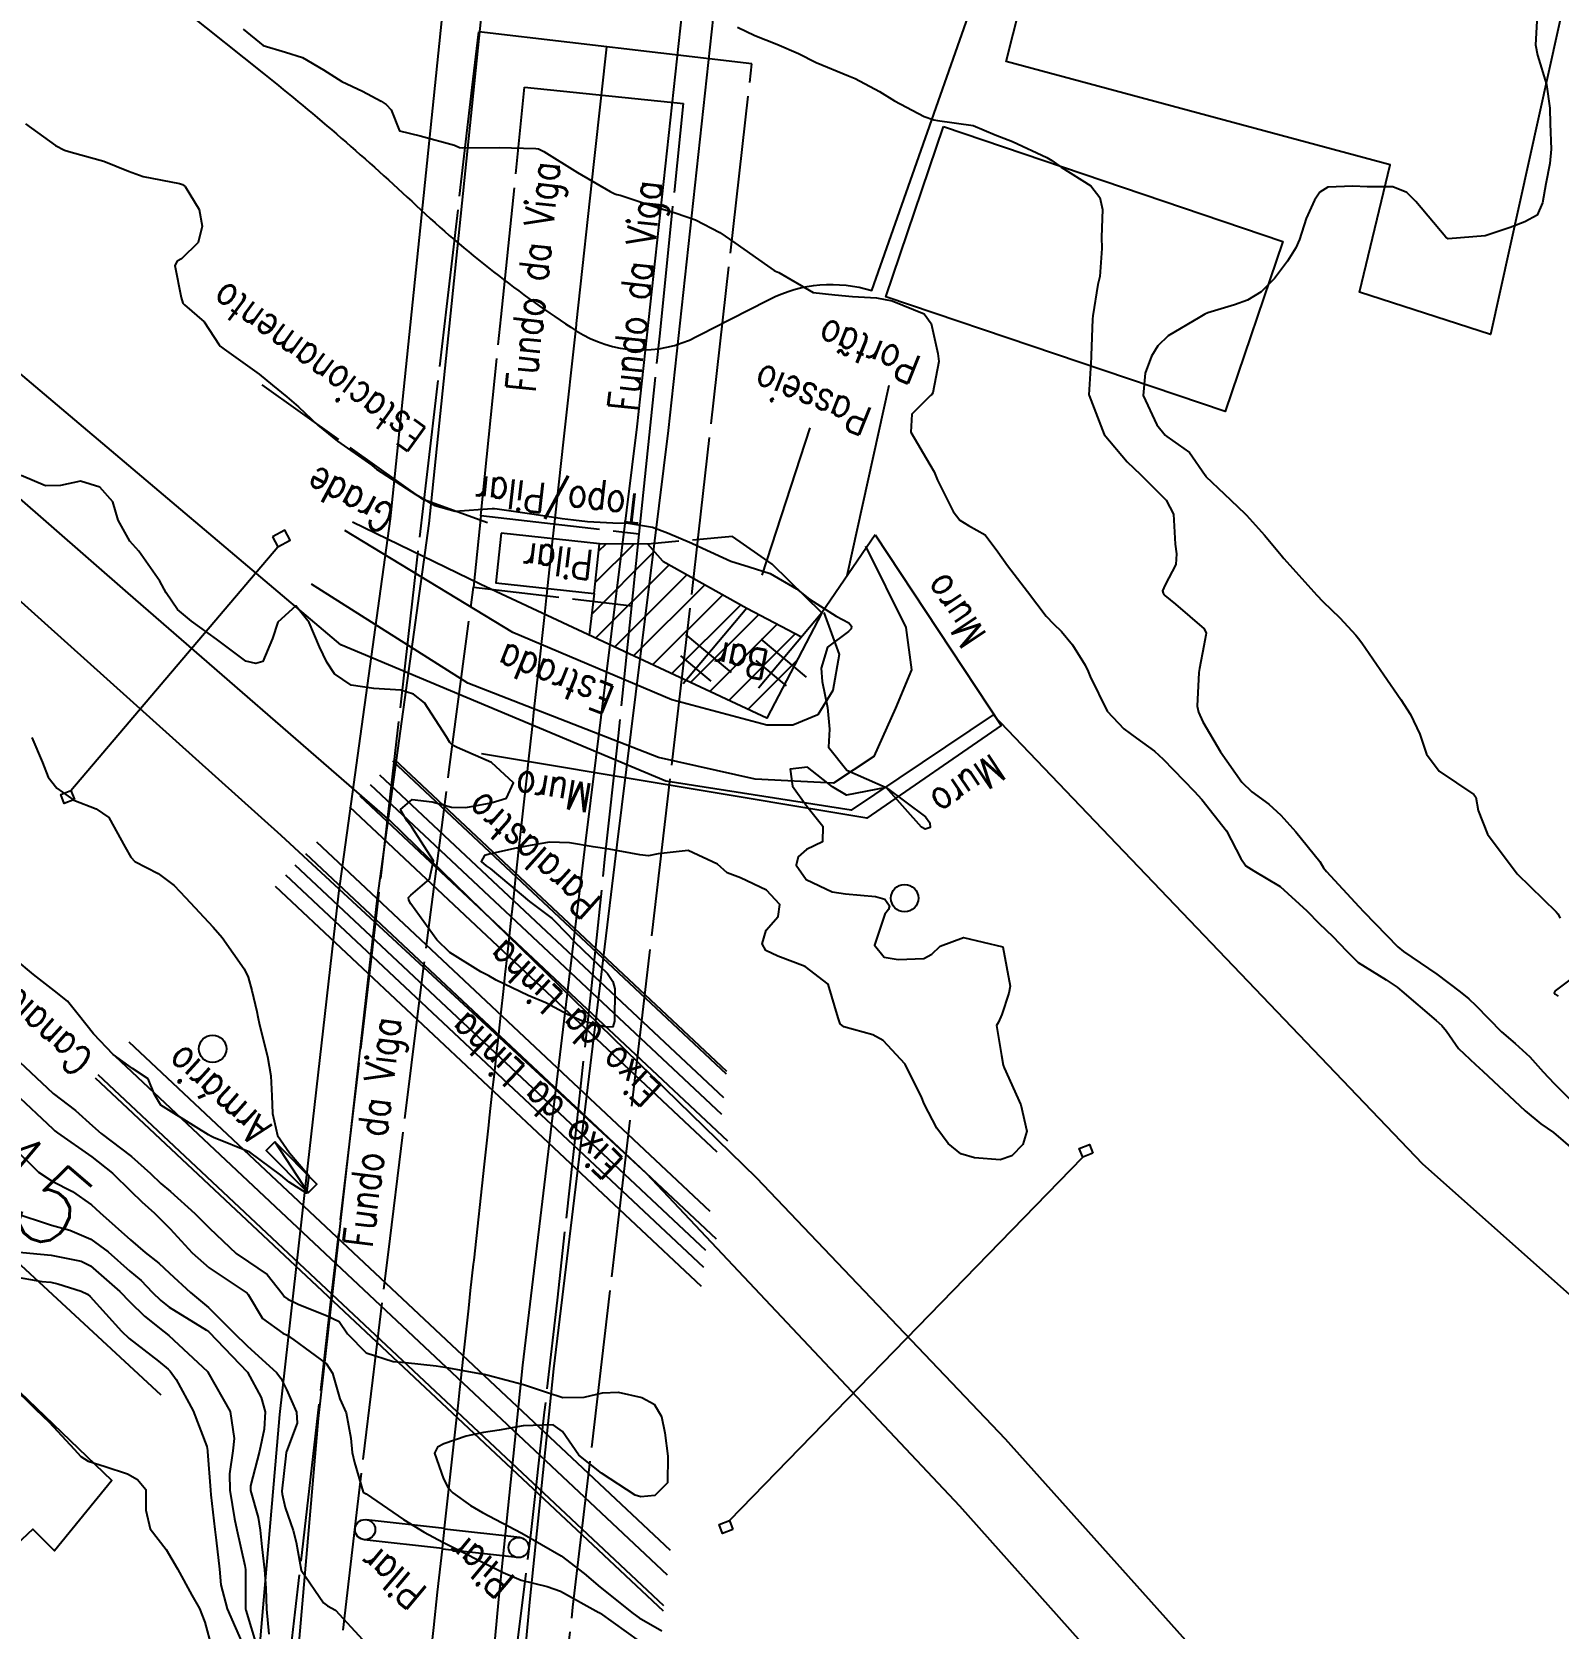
# Model space of a CAD drawing. Header units: metres. Extents: x 307586 to 320046, y 7427249 to 7434250.
# Drawn here: x 317275.1 to 317352.4, y 7432138 to 7432218.8 of the extents above; entities that cross this region are included whole.
import ezdxf
from ezdxf.enums import TextEntityAlignment as Align

# ---------------------------------------------------------------- set-up
doc = ezdxf.new("R2010")
doc.units = ezdxf.units.M
doc.header["$MEASUREMENT"] = 0
for name, pattern in [('CERCA', [9.4, 8, -0.7, 0, -0.7]), ('CONTINUO', [0]), ('TRACEJADO', [8.7, 8, -0.7])]:
    doc.linetypes.add(name, pattern=pattern)
doc.layers.get('0').update_dxf_attribs({"color": 255})
for name, color, linetype in [('5_PT_CORTES', 45, 'Continuous'), ('_POSTE', 45, 'Continuous'), ('ALINHAMENTO_CORTES', 45, 'Continuous'), ('Armario', 62, 'Continuous'), ('BORDO', 45, 'Continuous'), ('CERCA', 45, 'CERCA'), ('Cotas', 45, 'Continuous'), ('Curvas de Nivel 1m', 11, 'Continuous'), ('Curvas de Nivel 5m', 15, 'Continuous'), ('Divisa', 42, 'FENCELINE2'), ('EDIFICAÇÃO', 30, 'Continuous'), ('Edificações', 30, 'Continuous'), ('EIXO', 45, 'Continuous'), ('H_EDIFICAÇÃO', 30, 'Continuous'), ('LASTRO', 45, 'Continuous'), ('Linha Férrea', 20, 'Continuous'), ('MEIO-FIO', 45, 'Continuous'), ('MURO', 30, 'Continuous'), ('PARALASTRO', 45, 'Continuous'), ('PASSEIO', 45, 'Continuous'), ('PILAR', 45, 'Continuous'), ('Pontes_Viadutos_Tubos', 190, 'Continuous'), ('Portico', 45, 'Continuous'), ('PORTÃO', 45, 'Continuous'), ('Postes', 20, 'Continuous'), ('TEXTO', 45, 'Continuous'), ('TRILHO', 45, 'Continuous'), ('VALA', 45, 'Continuous'), ('VIADUTO', 190, 'Continuous'), ('Vias Primárias', 230, 'Continuous')]:
    doc.layers.add(name, color=color, linetype=linetype)
doc.styles.add('ROMANS', font='romans', dxfattribs={"height": 0.2})
doc.styles.get("Standard").update_dxf_attribs({"font": 'txt.shx'})
doc.styles.add('Style-STANDARD', font='STANDARD.shx')
doc.linetypes.add('FENCELINE2', pattern='A,0.25,-0.1,[132,ltypeshp.shx,S=0.1,R=0,X=-0.1,Y=0],-0.1,1', length=1.45)

# ---------------------------------------------------------------- blocks, each defined once
blk = doc.blocks.new('BEF8873E5C1F40FE12CF5C')
at = {"color": 132, "linetype": 'CONTINUO', "flags": 128}
for points in [[(-7.723, 6.419), (-5.769, 8.373)], [(-7.554, 8.003), (-7.175, 8.382)], [(-7.904, 4.823), (-4.736, 7.992)], [(-7.71, 3.604), (-3.987, 7.327)], [(-6.746, 3.154), (-3.08, 6.82)], [(-5.782, 2.703), (-2.172, 6.313)], [(-4.818, 2.253), (-1.265, 5.806)], [(-3.855, 1.802), (-0.358, 5.299)], [(-2.891, 1.352), (0.564, 4.806)], [(-1.927, 0.901), (1.492, 4.321)], [(-0.964, 0.451), (2.421, 3.835)], [(0, 0), (2.514, 2.514)]]:
    blk.add_lwpolyline(points, dxfattribs=at)
blk = doc.blocks.new('SIMB_POSTE')
at = {"color": 0, "linetype": 'Continuous', "flags": 128}
for points in [[(0, 0), (0, 5)], [(-1, 4), (1, 4)], [(-1.5, 3), (1.5, 3)]]:
    blk.add_lwpolyline(points, dxfattribs=at)
for tag in ['desc:', 'cota:', 'pto:']:
    blk.add_attdef(tag, (0, 0), '', height=1)
blk = doc.blocks.new('4335ECFA93864B2012CF5C')
at = {"color": 132, "linetype": 'CONTINUO', "flags": 128}
for points in [[(-4.05, 3.021), (-0.881, 6.19)], [(0, 0), (3.497, 3.497)]]:
    blk.add_lwpolyline(points, dxfattribs=at)

msp = doc.modelspace()

# ---------------------------------------------------------------- linework, layer by layer
at = {"layer": '5_PT_CORTES', "linetype": 'CONTINUO'}
for points in [[(317297.439, 7432216.005, 751.772), (317297.767, 7432218.823, 0)], [(317311.602, 7432217.214, 751.543), (317297.767, 7432218.823, 0)], [(317300.092, 7432216.026, 749.791), (317308.137, 7432215.204, 749.791)], [(317292.068, 7432143.478, 0), (317296.041, 7432143.043, 0)], [(317299.844, 7432142.572, 0), (317296.035, 7432142.989, 0)], [(317291.956, 7432142.46, 0), (317295.93, 7432142.025, 0)], [(317299.732, 7432141.554, 0), (317295.924, 7432141.971, 0)]]:
    msp.add_polyline3d(points, dxfattribs=at)
at = {"layer": 'ALINHAMENTO_CORTES', "linetype": 'CONTINUO'}
for points in [[(317295.186, 7432135.237, 753.073), (317295.49, 7432138.015, 754.482), (317295.685, 7432139.793, 743.78), (317295.924, 7432141.971, 743.759), (317295.93, 7432142.025, 743.757), (317296.035, 7432142.989, 743.571), (317296.041, 7432143.043, 743.57), (317296.656, 7432148.66, 742.602), (317296.685, 7432148.927, 741.269), (317296.736, 7432149.387, 753.021), (317296.809, 7432150.06, 753.005), (317296.858, 7432150.505, 741.169), (317296.995, 7432151.759, 742.437), (317297.261, 7432154.186, 754.362), (317297.358, 7432155.075, 752.85), (317297.506, 7432156.42, 752.798), (317297.527, 7432156.612, 742.06), (317298.059, 7432161.473, 742.056), (317298.275, 7432163.447, 752.466), (317298.316, 7432163.825, 752.447), (317298.469, 7432165.22, 742.142), (317298.576, 7432166.194, 742.163), (317298.669, 7432167.047, 742.374), (317298.778, 7432168.04, 742.243), (317298.886, 7432169.033, 742.481), (317299.033, 7432170.375, 752.082), (317299.11, 7432171.078, 752.033), (317299.218, 7432172.062, 742.371), (317299.323, 7432173.023, 742.261), (317299.429, 7432173.984, 742.52), (317299.522, 7432174.838, 742.379), (317299.654, 7432176.045, 742.419), (317299.668, 7432176.173, 742.239), (317299.803, 7432177.408, 751.514), (317300.201, 7432181.037, 751.193), (317300.291, 7432181.861, 742.184), (317300.487, 7432183.651, 750.919), (317300.582, 7432184.521, 742.451), (317300.906, 7432187.478, 753.386), (317300.941, 7432187.8, 742.49), (317301.108, 7432189.323, 742.544), (317301.199, 7432190.156, 753.277), (317301.211, 7432190.266, 750.118), (317301.251, 7432190.635, 742.544), (317301.527, 7432193.15, 742.404), (317301.607, 7432193.883, 750.128), (317302.062, 7432198.041, 742.066), (317302.713, 7432203.983, 750.038), (317302.719, 7432204.038, 750.037), (317302.72, 7432204.053, 741.675), (317303.619, 7432212.261, 741.127), (317303.988, 7432215.628, 749.791), (317304.255, 7432218.068, 751.565)], [(317295.685, 7432139.793, 743.78), (317295.685, 7432139.792, 754.488)]]:
    msp.add_polyline3d(points, dxfattribs=at)
at = {"layer": 'Armario', "linetype": 'CONTINUO'}
msp.add_polyline3d([(317287.436, 7432162.607, 742.341), (317286.994, 7432162.167, 742.436), (317289.122, 7432160.026, 742.376), (317289.565, 7432160.465, 742.376)], close=True, dxfattribs=at)
msp.add_polyline3d([(317287.436, 7432162.607, 742.341), (317289.122, 7432160.026, 742.376)], dxfattribs=at)
at = {"layer": 'BORDO', "linetype": 'CONTINUO'}
for points in [[(317315.253, 7432189.414, 742.491), (317316.018, 7432187.294, 742.303), (317315.709, 7432185.473, 742.358), (317314.947, 7432184.241, 742.417), (317313.68, 7432183.718, 742.416), (317312.361, 7432183.709, 742.484), (317307.554, 7432184.995, 742.507), (317299.495, 7432188.413, 742.486), (317290.987, 7432193.575, 742.633)], [(317317.359, 7432192.779, 742.412), (317319.407, 7432188.665, 742.241), (317319.682, 7432186.511, 742.32), (317318.873, 7432184.572, 742.33), (317317.784, 7432182.129, 742.362), (317315.737, 7432180.779, 742.408), (317311.77, 7432180.984, 742.451), (317306.866, 7432182.071, 742.42), (317297.211, 7432185.835, 742.467), (317289.293, 7432190.848, 742.602)]]:
    msp.add_polyline3d(points, dxfattribs=at)
at = {"layer": 'CERCA', "linetype": 'FENCELINE2', "ltscale": 2, "flags": 128}
msp.add_lwpolyline([(317315.152, 7432189.411), (317312.356, 7432184.065), (317297.877, 7432190.833), (317291.37, 7432193.991)], dxfattribs=at)
at = {"layer": 'Curvas de Nivel 1m', "flags": 128}
for points, elevation in [([(317351.383, 7432219.669), (317351.285, 7432218.176), (317351.388, 7432217.644), (317351.844, 7432216.17), (317352.022, 7432214.971), (317352.036, 7432214.168), (317352.079, 7432212.889), (317352.022, 7432212.168), (317351.819, 7432211.128), (317351.642, 7432210.171), (317351.382, 7432209.548), (317350.753, 7432209.201), (317350.013, 7432208.925), (317348.746, 7432208.504), (317346.868, 7432208.352), (317346.745, 7432208.422), (317345.226, 7432210.245), (317344.769, 7432210.686), (317344.062, 7432210.972), (317342.773, 7432210.972), (317342.048, 7432211.013), (317340.773, 7432210.961), (317340.372, 7432210.701), (317340.096, 7432210.307), (317339.681, 7432209.383), (317339.341, 7432208.314), (317339.161, 7432207.893), (317338.732, 7432207.219), (317338.076, 7432206.33), (317337.391, 7432205.662), (317336.706, 7432205.246), (317336.049, 7432205.01), (317334.696, 7432204.6), (317334.544, 7432204.524), (317334.29, 7432204.376), (317332.683, 7432203.43), (317332.156, 7432202.928), (317331.838, 7432202.408), (317331.526, 7432201.545), (317331.412, 7432200.412), (317332.106, 7432198.927), (317332.536, 7432198.401), (317332.622, 7432198.334), (317333.764, 7432197.532), (317334.56, 7432196.371), (317334.602, 7432196.313), (317335.518, 7432195.432), (317336.574, 7432194.427), (317336.65, 7432194.349), (317337.565, 7432193.337), (317338.405, 7432192.322), (317338.55, 7432192.153), (317340.221, 7432190.303), (317340.52, 7432189.978), (317341.377, 7432189.157), (317342.189, 7432188.275), (317342.33, 7432188.101), (317342.499, 7432187.886), (317343.611, 7432186.259), (317344.464, 7432185.006), (317344.953, 7432184.245), (317345.432, 7432183.251), (317345.779, 7432182.237), (317346.42, 7432181.387), (317348.167, 7432180.204), (317348.273, 7432180.074), (317348.395, 7432179.387), (317348.859, 7432178.195), (317350.363, 7432176.18), (317352.335, 7432174.267), (317352.431, 7432174.149), (317352.546, 7432173.932)], 739), ([(317285.836, 7432218.96), (317286.851, 7432218.134), (317287.979, 7432217.8), (317288.842, 7432217.534), (317289.898, 7432216.909), (317290.827, 7432216.31), (317291.882, 7432215.829), (317292.817, 7432215.317), (317293.086, 7432215.146), (317293.323, 7432214.872), (317293.756, 7432213.82), (317294.8, 7432213.562), (317296.532, 7432213.096), (317296.794, 7432212.974), (317296.921, 7432212.955), (317298.795, 7432212.98), (317300.658, 7432212.918), (317300.794, 7432212.901), (317301.069, 7432212.777), (317302.777, 7432211.709), (317304.421, 7432210.735), (317304.656, 7432210.626), (317304.762, 7432210.598), (317304.925, 7432210.565), (317306.755, 7432209.955), (317307.712, 7432209.655), (317308.749, 7432209.301), (317309.97, 7432208.668), (317310.738, 7432208.138), (317312.391, 7432206.978), (317312.724, 7432206.745), (317312.793, 7432206.708), (317312.97, 7432206.636), (317314.708, 7432205.62), (317315.804, 7432205.501), (317316.706, 7432205.432), (317317.917, 7432205.36), (317318.703, 7432205.212), (317320.321, 7432204.544), (317320.688, 7432204.05), (317321.028, 7432202.536), (317321.072, 7432202.13), (317320.762, 7432200.539), (317320.718, 7432200.463), (317320.642, 7432200.408), (317319.708, 7432199.473), (317319.654, 7432198.55), (317320.607, 7432196.914), (317320.826, 7432196.538), (317321.011, 7432196.121), (317321.798, 7432194.528), (317322.136, 7432194.091), (317322.566, 7432193.83), (317323.413, 7432193.353), (317324.066, 7432192.495), (317324.543, 7432191.808), (317325.556, 7432190.48), (317326.51, 7432189.227), (317326.883, 7432188.84), (317327.292, 7432188.458), (317327.836, 7432187.79), (317328.486, 7432186.754), (317328.637, 7432186.438), (317328.743, 7432186.173), (317329.596, 7432184.429), (317330.444, 7432183.52), (317331.085, 7432183.056), (317331.993, 7432182.397), (317332.427, 7432181.998), (317334.009, 7432180.374), (317334.399, 7432179.956), (317335.638, 7432178.357), (317336.369, 7432176.958), (317336.613, 7432176.594), (317337.026, 7432176.34), (317338.351, 7432175.544), (317339.702, 7432174.306), (317340.327, 7432173.667), (317341.032, 7432173.001), (317341.726, 7432172.279), (317342.304, 7432171.691), (317343.732, 7432170.815), (317344.286, 7432170.443), (317344.522, 7432170.248), (317346.268, 7432168.75), (317346.547, 7432168.507), (317346.784, 7432168.222), (317347.385, 7432167.344), (317348.246, 7432166.528), (317348.63, 7432166.196), (317350.221, 7432164.69), (317350.768, 7432164.172), (317351.565, 7432163.518), (317352.202, 7432163.074), (317353.308, 7432162.139)], 741), ([(317274.804, 7432214.169), (317276.324, 7432213.075), (317276.789, 7432212.83), (317277.126, 7432212.727), (317278.782, 7432212.28), (317280.034, 7432211.767), (317280.77, 7432211.498), (317282.613, 7432211.154), (317282.764, 7432211.102), (317282.904, 7432210.998), (317283.602, 7432209.838), (317283.764, 7432208.985), (317283.561, 7432208.157), (317282.718, 7432207.341), (317282.499, 7432207.22), (317282.374, 7432207.003), (317282.697, 7432205.366), (317282.783, 7432205.088), (317282.863, 7432204.997), (317283.852, 7432204.146), (317284.614, 7432202.971), (317284.672, 7432202.904), (317284.881, 7432202.756), (317286.651, 7432201.492), (317287.327, 7432200.94), (317288.051, 7432200.343), (317288.632, 7432199.841), (317289.623, 7432198.91), (317290.611, 7432198.105), (317292.355, 7432196.874), (317292.487, 7432196.767), (317292.591, 7432196.681), (317293.114, 7432196.338), (317294.578, 7432195.391), (317295.544, 7432194.84), (317296.57, 7432194.559), (317298.451, 7432194.681), (317298.572, 7432194.686), (317298.706, 7432194.664), (317300.569, 7432194.403), (317301.998, 7432194.189), (317302.566, 7432194.105), (317303.281, 7432194.027), (317304.565, 7432193.961), (317305.344, 7432193.943), (317306.563, 7432193.742), (317307.322, 7432193.46), (317308.555, 7432192.934), (317309.099, 7432192.675), (317310.543, 7432192.028), (317311.456, 7432191.73), (317312.534, 7432191.395), (317313.868, 7432190.617), (317314.518, 7432190.095), (317315.876, 7432189.23), (317316.506, 7432188.899), (317316.648, 7432188.731), (317316.638, 7432188.588), (317316.502, 7432188.46), (317315.435, 7432187.659), (317315.109, 7432186.604), (317315.154, 7432185.922), (317315.428, 7432184.6), (317315.53, 7432183.511), (317315.488, 7432182.599), (317316.416, 7432181.439), (317318.403, 7432180.56), (317320.388, 7432179.072), (317320.622, 7432178.773), (317320.632, 7432178.536), (317320.382, 7432178.447), (317320.19, 7432178.542), (317318.403, 7432180.56), (317316.399, 7432180.161), (317315.678, 7432180.597), (317314.418, 7432181.593), (317313.544, 7432181.491), (317313.658, 7432180.617), (317314.393, 7432179.612), (317315.189, 7432178.602), (317315.18, 7432177.797), (317314.371, 7432177.419), (317313.945, 7432177.037), (317313.847, 7432176.615), (317314.352, 7432175.9), (317315.671, 7432175.268), (317316.342, 7432175.163), (317317.867, 7432175.04), (317318.338, 7432174.903), (317318.578, 7432174.558), (317318.519, 7432174.37), (317318.329, 7432174.147), (317317.813, 7432172.568), (317318.304, 7432171.967), (317319.01, 7432171.845), (317320.303, 7432171.897), (317320.723, 7432172.117), (317321.142, 7432172.528), (317322.317, 7432172.959), (317324.313, 7432172.49), (317324.677, 7432170.486), (317324.62, 7432170.146), (317324.269, 7432169.061), (317324.086, 7432168.671), (317323.995, 7432168.493), (317324.248, 7432166.99), (317324.323, 7432166.489), (317324.377, 7432166.353), (317325.227, 7432164.48), (317325.524, 7432163.153), (317325.332, 7432162.479), (317324.762, 7432161.907), (317324.181, 7432161.7), (317322.883, 7432161.802), (317322.185, 7432162.005), (317321.546, 7432162.52), (317320.972, 7432163.3), (317320.336, 7432164.538), (317320.217, 7432164.842), (317319.362, 7432166.549), (317318.255, 7432167.748), (317317.722, 7432168.032), (317316.261, 7432168.436), (317316.078, 7432168.592), (317315.966, 7432168.893), (317315.463, 7432170.598), (317314.296, 7432171.491), (317312.911, 7432172.017), (317312.308, 7432172.304), (317312.117, 7432172.633), (317312.32, 7432173.326), (317312.937, 7432174.014), (317313.021, 7432174.623), (317312.344, 7432175.348), (317311.025, 7432175.978), (317310.357, 7432176.242), (317309.856, 7432176.665), (317308.37, 7432177.368), (317306.856, 7432177.191), (317306.367, 7432177.1), (317305.929, 7432177.153), (317304.37, 7432177.428), (317303.556, 7432177.553), (317302.368, 7432177.759), (317301.351, 7432177.783), (317300.366, 7432177.62), (317299.664, 7432177.486), (317298.359, 7432177.195), (317298.056, 7432177.106), (317297.888, 7432176.807), (317298.141, 7432176.593), (317298.349, 7432176.451), (317300.333, 7432174.78), (317301.48, 7432173.918), (317302.316, 7432173.071), (317302.621, 7432172.747), (317304.289, 7432171.132), (317304.557, 7432170.727), (317304.653, 7432170.353), (317304.637, 7432168.726), (317304.56, 7432168.427), (317304.26, 7432168.409), (317302.988, 7432168.743), (317302.266, 7432169.052), (317301.157, 7432169.652), (317300.275, 7432170.025), (317298.657, 7432170.796), (317298.286, 7432171.011), (317297.869, 7432171.227), (317296.303, 7432172.194), (317295.645, 7432172.837), (317294.331, 7432174.671), (317294.225, 7432174.851), (317294.206, 7432174.98), (317294.335, 7432175.102), (317295.273, 7432175.911), (317295.482, 7432176.839), (317294.378, 7432178.549), (317294.137, 7432178.852), (317293.799, 7432179.446), (317294.394, 7432179.951), (317295.407, 7432179.826), (317296.39, 7432179.565), (317297.11, 7432179.539), (317298.393, 7432179.781), (317299.173, 7432180.015), (317299.522, 7432180.789), (317298.418, 7432181.829), (317296.676, 7432182.58), (317296.431, 7432182.702), (317296.301, 7432182.831), (317296.141, 7432183.128), (317295.028, 7432184.844), (317294.457, 7432185.282), (317293.827, 7432185.488), (317292.46, 7432185.578), (317291.307, 7432185.733), (317290.467, 7432186.316), (317290.066, 7432186.904), (317289.708, 7432187.685), (317289.182, 7432188.913), (317288.511, 7432189.754), (317287.585, 7432188.934), (317287.318, 7432188.11), (317286.839, 7432186.945), (317286.472, 7432186.832), (317285.967, 7432186.955), (317284.489, 7432188.067), (317283.219, 7432188.983), (317282.509, 7432189.567), (317281.93, 7432190.411), (317281.618, 7432191.004), (317280.545, 7432192.518), (317280.102, 7432193.025), (317279.496, 7432194.098), (317279.241, 7432195.033), (317278.58, 7432195.774), (317277.604, 7432196.076), (317276.581, 7432195.852), (317275.825, 7432195.833), (317274.586, 7432196.358)], 742), ([(317275.131, 7432183.083), (317275.67, 7432181.821), (317275.961, 7432181.074), (317276.397, 7432180.516), (317277.252, 7432179.918), (317278.387, 7432179.472), (317279.026, 7432179.034), (317279.853, 7432177.533), (317280.14, 7432177.022), (317280.351, 7432176.811), (317281.536, 7432176.193), (317282.339, 7432175.593), (317282.916, 7432174.984), (317284.318, 7432173.487), (317284.778, 7432172.965), (317285.879, 7432171.364), (317286.082, 7432170.952), (317286.276, 7432170.274), (317286.524, 7432169.205), (317286.583, 7432168.945), (317286.668, 7432168.533), (317287.073, 7432166.937), (317287.233, 7432165.945), (317287.283, 7432164.934), (317287.323, 7432164.052), (317287.579, 7432162.929), (317288.18, 7432162.049), (317289.16, 7432160.91), (317289.05, 7432160.015), (317288.159, 7432160.565), (317287.965, 7432160.727), (317287.737, 7432160.926), (317286.18, 7432162.082), (317284.33, 7432162.83), (317284.192, 7432162.898), (317284.082, 7432162.971), (317282.204, 7432164.128), (317281.673, 7432164.463), (317281.347, 7432165.003), (317281.021, 7432165.808), (317280.226, 7432166.327), (317279.247, 7432167.03), (317278.248, 7432168.075), (317277.478, 7432169.052), (317276.938, 7432169.728), (317276.275, 7432170.263), (317275.217, 7432171.081), (317274.295, 7432171.866)], 742), ([(317353.373, 7432171.068), (317352.294, 7432170.265), (317352.245, 7432170.151), (317352.292, 7432170.081), (317352.448, 7432169.991)], 739), ([(317274.231, 7432166.912), (317276.192, 7432165.07), (317276.213, 7432165.054), (317277.347, 7432164.195), (317278.197, 7432163.423), (317278.646, 7432163.035), (317280.176, 7432161.862), (317281.145, 7432161.005), (317281.667, 7432160.507), (317282.154, 7432160.087), (317283.385, 7432158.978), (317284.132, 7432158.239), (317285.487, 7432156.956), (317286.109, 7432156.53), (317287.054, 7432155.887), (317287.809, 7432154.924), (317287.928, 7432154.759), (317288.09, 7432154.643), (317288.622, 7432154.38), (317290.082, 7432153.799), (317290.697, 7432153.508), (317291.126, 7432152.884), (317292.059, 7432151.921), (317293.425, 7432151.484), (317294.052, 7432151.438), (317295.618, 7432151.266), (317296.049, 7432151.203), (317297.999, 7432150.845), (317298.044, 7432150.839), (317298.245, 7432150.798), (317300.038, 7432150.322), (317301.203, 7432149.931), (317302.032, 7432149.662), (317303.102, 7432149.669), (317304.035, 7432149.89), (317304.832, 7432149.925), (317306.032, 7432149.666), (317306.65, 7432149.322), (317307.029, 7432148.695), (317307.193, 7432147.871), (317307.351, 7432146.69), (317307.329, 7432145.344), (317306.678, 7432144.699), (317305.972, 7432144.633), (317305.688, 7432144.713), (317303.989, 7432145.835), (317302.838, 7432146.742), (317302.015, 7432147.945), (317301.536, 7432148.278), (317300.014, 7432148.217), (317298.8, 7432148.003), (317298.009, 7432147.885), (317297.126, 7432147.694), (317296, 7432147.307), (317295.683, 7432147.148), (317295.529, 7432146.835), (317295.98, 7432145.541), (317296.226, 7432145.077), (317296.451, 7432144.823), (317297.347, 7432144.19), (317297.963, 7432143.841), (317299.953, 7432142.78), (317301.936, 7432141.632), (317303.108, 7432140.738), (317303.916, 7432140.058), (317305.585, 7432138.713), (317305.901, 7432138.498), (317307.039, 7432137.838)], 742), ([(317274.254, 7432165.09), (317276.195, 7432163.265), (317276.298, 7432163.172), (317276.437, 7432163.066), (317278.175, 7432161.851), (317279.216, 7432161.029), (317280.154, 7432160.109), (317280.705, 7432159.568), (317281.339, 7432159.002), (317282.131, 7432158.207), (317283.25, 7432156.979), (317284.106, 7432156.229), (317286.033, 7432154.951), (317286.092, 7432154.872), (317286.809, 7432153.668), (317287.852, 7432152.923), (317288.071, 7432152.81), (317288.398, 7432152.587), (317290.05, 7432151.36), (317290.359, 7432150.895), (317290.739, 7432149.598), (317291.044, 7432148.885), (317291.284, 7432147.601), (317291.356, 7432146.88), (317291.482, 7432146.371), (317291.921, 7432144.871), (317291.945, 7432144.843), (317291.972, 7432144.828), (317292.067, 7432144.774), (317293.959, 7432143.475), (317295.003, 7432142.84), (317295.946, 7432142.337), (317296.891, 7432141.864), (317297.931, 7432141.338), (317299, 7432140.789), (317299.919, 7432140.406), (317301.236, 7432140.08), (317301.914, 7432139.849), (317303.856, 7432138.778), (317303.903, 7432138.744), (317303.918, 7432138.73), (317305.889, 7432137.324)], 743), ([(317274.182, 7432162.337), (317275.465, 7432161.077), (317276.158, 7432160.624), (317277.186, 7432160.088), (317278.147, 7432159.416), (317278.576, 7432159.036), (317280.122, 7432157.64), (317280.876, 7432157.009), (317281.567, 7432156.458), (317282.103, 7432155.963), (317283.175, 7432154.979), (317284.085, 7432154.21), (317285.35, 7432152.957), (317286.062, 7432152.254), (317287.518, 7432150.928), (317287.748, 7432150.632), (317288.034, 7432150.057), (317288.531, 7432148.915), (317288.576, 7432148.353), (317288.028, 7432146.92), (317288.02, 7432146.892), (317287.991, 7432146.709), (317287.8, 7432144.923), (317287.807, 7432144.758), (317287.965, 7432144.088), (317288.375, 7432142.916), (317288.524, 7432142.335), (317288.78, 7432140.911), (317289.906, 7432139.254), (317290.114, 7432139.106), (317290.516, 7432138.891), (317291.881, 7432137.401)], 744), ([(317274.143, 7432157.059), (317276.111, 7432156.873), (317277.632, 7432156.571), (317278.106, 7432156.329), (317279.582, 7432155.025), (317280.088, 7432154.506), (317280.845, 7432153.773), (317281.828, 7432152.994), (317282.07, 7432152.795), (317284.023, 7432150.97), (317284.043, 7432150.945), (317285.177, 7432148.958), (317285.373, 7432147.586), (317285.305, 7432146.957), (317285.143, 7432145.797), (317285.166, 7432144.958), (317285.4, 7432143.514), (317285.51, 7432142.954), (317285.926, 7432141.149), (317285.95, 7432140.95), (317285.954, 7432138.999), (317285.955, 7432138.949), (317285.968, 7432138.883), (317286.556, 7432136.933)], 746), ([(317274.1, 7432155.809), (317275.642, 7432155.53), (317276.097, 7432155.497), (317276.454, 7432155.423), (317277.634, 7432155.047), (317277.948, 7432154.899), (317278.09, 7432154.768), (317279.67, 7432153.024), (317280.067, 7432152.648), (317281.542, 7432151.507), (317282.044, 7432151.089), (317282.141, 7432150.989), (317282.446, 7432150.579), (317283.298, 7432148.977), (317283.996, 7432147.178), (317284.027, 7432146.97), (317284.03, 7432146.932), (317284.178, 7432144.968), (317284.2, 7432144.738), (317284.398, 7432142.966), (317284.47, 7432142.44), (317284.629, 7432140.963), (317284.706, 7432140.171), (317285.024, 7432138.959), (317285.874, 7432137.029)], 747), ([(317274.035, 7432150.341), (317275.312, 7432149.077), (317276.013, 7432148.416), (317277.275, 7432147.051), (317277.614, 7432146.671), (317277.987, 7432146.44), (317278.842, 7432146.173), (317279.981, 7432145.789), (317280.475, 7432145.509), (317280.9, 7432145.006), (317280.912, 7432143.955), (317281.131, 7432143.002), (317281.938, 7432141.969), (317282.51, 7432140.984), (317283.237, 7432139.65), (317283.626, 7432138.973), (317283.893, 7432138.281), (317284.251, 7432136.964)], 748)]:
    msp.add_lwpolyline(points, dxfattribs=dict(at, elevation=elevation))
at = {"layer": 'Curvas de Nivel 5m', "flags": 128}
for points, elevation in [([(317310.867, 7432219.062), (317311.758, 7432218.651), (317312.859, 7432218.207), (317313.971, 7432217.74), (317314.85, 7432217.275), (317316.491, 7432216.594), (317316.841, 7432216.46), (317318.068, 7432215.808), (317318.825, 7432215.333), (317320.326, 7432214.545), (317320.811, 7432214.367), (317321.006, 7432214.343), (317322.809, 7432214.081), (317323.918, 7432213.617), (317324.801, 7432213.271), (317326.544, 7432212.472), (317326.79, 7432212.308), (317327.268, 7432211.98), (317328.772, 7432211.033), (317329.231, 7432210.435), (317329.356, 7432209.835), (317329.305, 7432208.434), (317329.32, 7432207.851), (317329.223, 7432206.435), (317329.116, 7432206.037), (317328.87, 7432204.438), (317328.861, 7432204.269), (317328.783, 7432202.439), (317328.779, 7432202.331), (317328.674, 7432200.44), (317328.677, 7432200.405), (317329.438, 7432198.432), (317330.609, 7432197.043), (317331.286, 7432196.413), (317332.583, 7432195.101), (317332.951, 7432194.394), (317333.048, 7432192.883), (317333.109, 7432192.392), (317333.079, 7432191.858), (317332.529, 7432190.827), (317332.402, 7432190.515), (317332.425, 7432190.391), (317332.463, 7432190.332), (317332.522, 7432190.285), (317333.056, 7432189.846), (317334.505, 7432188.592), (317334.606, 7432188.369), (317334.6, 7432188.271), (317334.497, 7432187.737), (317334.266, 7432186.591), (317334.232, 7432186.373), (317334.149, 7432184.682), (317334.227, 7432184.372), (317334.448, 7432183.887), (317335.331, 7432182.361), (317336.41, 7432180.822), (317336.93, 7432180.342), (317337.777, 7432179.71), (317338.391, 7432179.152), (317339.153, 7432178.312), (317340.368, 7432176.809), (317340.562, 7432176.494), (317340.701, 7432176.295), (317342.337, 7432174.531), (317342.591, 7432174.267), (317344.315, 7432172.484), (317344.602, 7432172.247), (317346.296, 7432171.109), (317347.481, 7432170.212), (317347.921, 7432169.847), (317348.276, 7432169.521), (317349.567, 7432168.187), (317350.257, 7432167.582), (317351.002, 7432166.92), (317351.687, 7432166.158), (317352.234, 7432165.562), (317353.675, 7432164.135)], 740), ([(317274.193, 7432159.038), (317276.133, 7432158.394), (317277.056, 7432158.129), (317278.123, 7432157.687), (317278.993, 7432157.031), (317280.103, 7432156.058), (317280.671, 7432155.583), (317281.232, 7432155.003), (317281.657, 7432154.565), (317282.085, 7432154.241), (317283.973, 7432153.072), (317284.073, 7432153.004), (317284.111, 7432152.97), (317286.043, 7432150.966), (317286.053, 7432150.95), (317286.745, 7432149.654), (317286.952, 7432148.936), (317286.893, 7432148.054), (317286.659, 7432146.94), (317286.212, 7432145.183), (317286.209, 7432144.946), (317286.599, 7432143.58), (317286.7, 7432142.939), (317286.774, 7432142.103), (317286.915, 7432140.935), (317286.989, 7432140.01), (317287.022, 7432138.933), (317287.136, 7432137.68)], 745)]:
    msp.add_lwpolyline(points, dxfattribs=dict(at, elevation=elevation))
at = {"layer": 'Divisa'}
for points in [[(317281.685, 7432149.786), (317248.947, 7432180.081), (317223.68, 7432203.643), (317185.013, 7432240.182), (317190.528, 7432244.901), (317165.616, 7432265.262)], [(317446.538, 7432071.67), (317431.79, 7432083.543), (317419.711, 7432093.321), (317401.728, 7432109.555), (317383.159, 7432127.133), (317362.264, 7432146.648), (317345.589, 7432161.486), (317323.823, 7432184.24), (317316.63, 7432179.406), (317307.238, 7432180.881), (317290.778, 7432187.778), (317260.755, 7432213.175), (317239.811, 7432230.658)]]:
    msp.add_lwpolyline(points, dxfattribs=at)
at = {"layer": 'EDIFICAÇÃO', "linetype": 'CONTINUO'}
for points in [[(317306.324, 7432192.884, 742.308), (317303.879, 7432192.899, 742.308)], [(317303.61, 7432190.383, 742.544), (317303.362, 7432188.269, 742.544)]]:
    msp.add_polyline3d(points, dxfattribs=at)
at = {"layer": 'Edificações'}
for points in [[(317342.703, 7432276.227), (317349.24, 7432279.35), (317362.789, 7432275.565), (317373.307, 7432266.007), (317373.053, 7432265.146), (317385.132, 7432253.529), (317379.225, 7432230.284), (317371.889, 7432232.092), (317368.55, 7432217.507), (317352.926, 7432221.218), (317349.01, 7432203.494), (317342.378, 7432205.643), (317343.931, 7432212.088), (317324.474, 7432217.321), (317327.616, 7432229.751), (317330.032, 7432228.846), (317331.802, 7432236.254), (317330.134, 7432236.706), (317331.816, 7432243.804), (317334.735, 7432242.998)], [(317321.314, 7432214.03), (317338.486, 7432208.212), (317335.565, 7432199.592), (317318.393, 7432205.409)], [(317264.726, 7432133.185), (317251.293, 7432143.41), (317255.359, 7432147.327), (317254.125, 7432148.487), (317255.577, 7432150.082), (317254.488, 7432151.025), (317262.035, 7432159.262), (317269.223, 7432152.01), (317270.675, 7432153.606), (317279.181, 7432145.453), (317276.276, 7432141.9), (317275.187, 7432142.987)]]:
    msp.add_lwpolyline(points, close=True, dxfattribs=at)
at = {"layer": 'EIXO', "linetype": 'CONTINUO'}
for points in [[(317291.742, 7432180.14, 0), (317310.361, 7432162.661, 0)], [(317289, 7432177.219, 0), (317309.794, 7432157.698, 0)]]:
    msp.add_polyline3d(points, dxfattribs=at)
at = {"layer": 'LASTRO', "linetype": 'CONTINUO'}
for points in [[(317292.741, 7432181.204, 0), (317310.156, 7432164.855, 0)], [(317287.984, 7432176.137, 0), (317309.148, 7432156.269, 0)], [(317287.448, 7432175.567, 0), (317309.034, 7432155.302, 0)]]:
    msp.add_polyline3d(points, dxfattribs=at)
at = {"layer": 'Linha Férrea'}
for points in [[(317434.16, 7432003.966), (317415.461, 7432029.478), (317398.825, 7432052.584), (317380.445, 7432077.532), (317368.275, 7432093.82), (317348.615, 7432118.882), (317334.597, 7432136.223), (317324.439, 7432147.548), (317311.852, 7432160.766), (317293.265, 7432178.893), (317280.009, 7432190.4), (317252.95, 7432214.03), (317225.793, 7432236.361), (317207.726, 7432251.448), (317187.239, 7432268.086), (317165.298, 7432286.89), (317141.481, 7432308.177), (317128.379, 7432321.81), (317118.117, 7432333.392), (317109.076, 7432343.669), (317093.924, 7432363.928), (317080.133, 7432382.986), (317066.955, 7432403.522)], [(317185.385, 7432264.721), (317208.034, 7432246.302), (317222.277, 7432234.381), (317246.443, 7432214.254), (317265.523, 7432198.1), (317275.779, 7432188.888), (317287.742, 7432178.147), (317306.262, 7432161.013), (317322.125, 7432144.18), (317334.265, 7432130.554), (317350.272, 7432110.732), (317363.065, 7432094.082), (317382.002, 7432068.438), (317395.074, 7432050.251), (317412.43, 7432026.795), (317427.04, 7432006.789), (317445.042, 7431982.367)]]:
    msp.add_lwpolyline(points, dxfattribs=at)
at = {"layer": 'MEIO-FIO', "linetype": 'TRACEJADO', "flags": 128}
msp.add_lwpolyline([(317298.211, 7432193.965), (317294.953, 7432195.143), (317286.79, 7432200.951)], dxfattribs=at)
at = {"layer": 'MURO', "linetype": 'CONTINUO'}
msp.add_polyline3d([(317317.849, 7432193.357, 742.409), (317324.228, 7432183.693, 742.315), (317317.43, 7432178.997, 742.13), (317297.913, 7432182.258, 742.191)], dxfattribs=at)
at = {"layer": 'PARALASTRO', "linetype": 'CONTINUO'}
for points in [[(317293.405, 7432181.912, 0), (317310.297, 7432166.053, 0)], [(317293.497, 7432181.966, 0), (317310.312, 7432166.181, 0)]]:
    msp.add_polyline3d(points, dxfattribs=at)
at = {"layer": 'PASSEIO', "linetype": 'TRACEJADO', "flags": 128}
for points in [[(317315.152, 7432189.411), (317312.634, 7432191.876), (317310.616, 7432193.266), (317306.324, 7432192.884)], [(317307.087, 7432192.019), (317311.341, 7432189.643), (317314.429, 7432188.028)]]:
    msp.add_lwpolyline(points, dxfattribs=at)
at = {"layer": 'PILAR', "linetype": 'TRACEJADO', "flags": 128}
msp.add_lwpolyline([(317297.868, 7432194.321), (317297.496, 7432190.702), (317305.528, 7432189.759), (317305.9, 7432193.38)], close=True, dxfattribs=at)
at = {"layer": 'PILAR', "linetype": 'CONTINUO'}
msp.add_polyline3d([(317298.907, 7432193.43, 742.511), (317298.639, 7432190.914, 742.544), (317303.61, 7432190.383, 742.544), (317303.879, 7432192.899, 742.308)], close=True, dxfattribs=at)
for centre in [(317292.012, 7432142.969), (317299.788, 7432142.063)]:
    msp.add_circle(centre, 0.511, dxfattribs=at)
at = {"layer": 'Pontes_Viadutos_Tubos'}
msp.add_lwpolyline([(317311.586, 7432368.779), (317314.236, 7432364.015), (317313.43, 7432356.74), (317310.143, 7432333.608), (317309.086, 7432327.338), (317308.386, 7432322.354), (317308.199, 7432318.425), (317306.905, 7432307.741), (317304.605, 7432291.257), (317301.991, 7432268.796), (317299.255, 7432247.667), (317296.388, 7432224.317), (317293.278, 7432194.172), (317290.666, 7432175.211), (317288.921, 7432159.899), (317287.675, 7432148.799), (317285.93, 7432128.615), (317284.756, 7432113.065, -0.022944), (317284.531, 7432112.092), (317276.391, 7432109.822)], format="xyb", dxfattribs=at)
msp.add_lwpolyline([(317301.408, 7432109.512), (317298.09, 7432115.373), (317298.492, 7432119.018), (317300.359, 7432139.296), (317301.57, 7432151.112), (317304.773, 7432177.659), (317307.37, 7432198.634), (317309.99, 7432222.728), (317312.057, 7432240.365), (317314.044, 7432256.626), (317316.35, 7432274.711), (317318.575, 7432293.156), (317320.725, 7432309.391), (317322.155, 7432323.389), (317323.322, 7432330.393), (317325.864, 7432348.558), (317327.059, 7432359.492), (317327.375, 7432360.831), (317330.175, 7432362.435)], dxfattribs=at)
at = {"layer": 'Portico'}
for points in [[(317287.318, 7432193.257), (317287.589, 7432192.744), (317288.22, 7432193.077), (317287.949, 7432193.59)], [(317277.285, 7432179.954), (317276.767, 7432179.753), (317276.593, 7432180.204), (317277.111, 7432180.404)], [(317328.875, 7432162.028), (317328.357, 7432161.828), (317328.183, 7432162.278), (317328.701, 7432162.479)], [(317310.635, 7432142.974), (317310.117, 7432142.773), (317309.943, 7432143.224), (317310.461, 7432143.424)]]:
    msp.add_lwpolyline(points, close=True, dxfattribs=at)
for points in [[(317277.111, 7432180.404), (317287.589, 7432192.744)], [(317310.461, 7432143.424), (317328.357, 7432161.828)]]:
    msp.add_lwpolyline(points, dxfattribs=at)
at = {"layer": 'PORTÃO', "linetype": 'CONTINUO'}
for points in [[(317317.849, 7432193.357, 742.409), (317315.152, 7432189.411, 742.451)], [(317307.087, 7432192.019, 742.412), (317306.324, 7432192.884, 742.308)]]:
    msp.add_polyline3d(points, dxfattribs=at)
at = {"layer": 'Postes'}
for centre in [(317319.339, 7432174.951), (317284.29, 7432167.317)]:
    msp.add_circle(centre, 0.694, dxfattribs=at)
at = {"layer": 'TEXTO', "linetype": 'CONTINUO', "flags": 128}
for points in [[(317316.435, 7432191.288), (317318.563, 7432200.937)], [(317312.124, 7432191.312), (317314.558, 7432198.781)]]:
    msp.add_lwpolyline(points, dxfattribs=at)
at = {"layer": 'TRILHO', "linetype": 'CONTINUO'}
for points in [[(317292.271, 7432180.704, 0), (317310.057, 7432164.007, 0)], [(317291.213, 7432179.577, 0), (317309.832, 7432162.097, 0)], [(317289.546, 7432177.802, 0), (317309.479, 7432159.089, 0)], [(317288.453, 7432176.637, 0), (317309.247, 7432157.116, 0)]]:
    msp.add_polyline3d(points, dxfattribs=at)
at = {"layer": 'VALA', "linetype": 'CONTINUO'}
for points in [[(317280.041, 7432167.676, 0), (317307.463, 7432141.933, 0)], [(317279.35, 7432166.941, 0), (317307.316, 7432140.686, 0)], [(317278.335, 7432165.859, 0), (317307.101, 7432138.854, 0)], [(317278.482, 7432166.016, 0), (317307.132, 7432139.119, 0)]]:
    msp.add_polyline3d(points, dxfattribs=at)
at = {"layer": 'VIADUTO', "linetype": 'TRACEJADO', "flags": 128}
for points in [[(317300.44, 7432121.208), (317302.541, 7432139.042), (317306.184, 7432170.041), (317308.923, 7432193.51), (317311.601, 7432217.214)], [(317286.759, 7432124.095), (317288.474, 7432138.783), (317290.33, 7432154.945), (317292.607, 7432174.201), (317294.213, 7432188.211), (317294.508, 7432190.888), (317296.151, 7432204.92), (317297.439, 7432216.005)], [(317297.868, 7432194.321), (317298.904, 7432204.4), (317300.092, 7432216.026)], [(317305.9, 7432193.38), (317306.948, 7432203.575), (317308.137, 7432215.204)], [(317289.902, 7432129.235), (317290.654, 7432135.733), (317291.598, 7432143.842), (317292.397, 7432150.543), (317293.176, 7432156.894), (317294.045, 7432163.91), (317294.988, 7432171.529), (317296.27, 7432181.467), (317297.496, 7432190.702)], [(317298.172, 7432124.184), (317299.105, 7432132.183), (317300.427, 7432142.827), (317301.101, 7432148.909), (317301.754, 7432154.594), (317302.711, 7432163.344), (317303.426, 7432169.894), (317304.158, 7432176.932), (317304.843, 7432183.175), (317305.528, 7432189.759)]]:
    msp.add_lwpolyline(points, dxfattribs=at)
at = {"layer": 'Vias Primárias'}
for points in [[(317180.285, 7432309.641), (317180.284, 7432309.64), (317183.3, 7432305.544), (317186.619, 7432300.778), (317193.205, 7432294.169), (317207.775, 7432281.816), (317225.371, 7432266.97), (317243.348, 7432252.129), (317258.774, 7432239.862), (317275.16, 7432226.061), (317286.872, 7432216.716, -0.01983), (317294.604, 7432210.028, 0.044394), (317302.699, 7432203.693, 0.269729), (317308.803, 7432203.397, -0.002581), (317312.506, 7432205.294, -0.195392), (317317.68, 7432205.721), (317324.95, 7432226.439), (317327.423, 7432234.425), (317332.317, 7432254.326), (317337.969, 7432273.131, -0.087265), (317340.675, 7432278.511, -0.132883), (317344.473, 7432281.498, -0.055592), (317349.283, 7432282.872)], [(317180.285, 7432309.641), (317180.284, 7432309.64), (317183.3, 7432305.544), (317186.619, 7432300.778), (317193.205, 7432294.169), (317207.775, 7432281.816), (317225.371, 7432266.97), (317243.348, 7432252.129), (317258.774, 7432239.862), (317275.16, 7432226.061), (317286.872, 7432216.716, -0.01983), (317294.604, 7432210.028, 0.044394), (317302.699, 7432203.693, 0.269729), (317308.803, 7432203.397, -0.002581), (317312.506, 7432205.294, -0.195392), (317317.68, 7432205.721), (317324.95, 7432226.439), (317327.423, 7432234.425), (317332.317, 7432254.326), (317337.969, 7432273.131, -0.087265), (317340.675, 7432278.511, -0.132883), (317344.473, 7432281.498, -0.055592), (317349.283, 7432282.872)], [(317154.367, 7432172.941), (317235.778, 7432124.151), (317256.066, 7432112.324, 0.004365), (317267.823, 7432105.608, 0.190688), (317279.256, 7432104.073, 0.197111), (317285.033, 7432108.309, 0.09432), (317286.734, 7432112.814), (317287.914, 7432128.455), (317289.656, 7432148.602), (317290.899, 7432159.675), (317292.641, 7432174.963), (317295.255, 7432193.934), (317298.366, 7432224.094)], [(317154.367, 7432172.941), (317235.778, 7432124.151), (317256.066, 7432112.324, 0.004365), (317267.823, 7432105.608, 0.190688), (317279.256, 7432104.073, 0.197111), (317285.033, 7432108.309, 0.09432), (317286.734, 7432112.814), (317287.914, 7432128.455), (317289.656, 7432148.602), (317290.899, 7432159.675), (317292.641, 7432174.963), (317295.255, 7432193.934), (317298.366, 7432224.094)], [(317308.397, 7432222.908), (317305.777, 7432198.819), (317303.181, 7432177.853), (317299.977, 7432151.29), (317298.764, 7432139.451), (317296.897, 7432119.179), (317294.705, 7432099.27), (317292.838, 7432084.304, 0.083288)], [(317308.397, 7432222.908), (317305.777, 7432198.819), (317303.181, 7432177.853), (317299.977, 7432151.29), (317298.764, 7432139.451), (317296.897, 7432119.179), (317294.705, 7432099.27), (317292.838, 7432084.304, 0.083288)]]:
    msp.add_lwpolyline(points, format="xyb", dxfattribs=at)

# ---------------------------------------------------------------- block references
at = {"layer": '_POSTE', "rotation": 140.000000011914}
for p in [(317311.341, 7432189.643, 742.602), (317315.152, 7432189.411, 742.451)]:
    msp.add_blockref('SIMB_POSTE', p, dxfattribs=at)
at = {"layer": 'H_EDIFICAÇÃO'}
for name, p in [('BEF8873E5C1F40FE12CF5C', (317311.392, 7432184.515)), ('4335ECFA93864B2012CF5C', (317307.537, 7432186.317))]:
    msp.add_blockref(name, p, dxfattribs=at)

# ---------------------------------------------------------------- texts
at = {"layer": 'Cotas', "style": 'Style-STANDARD'}
msp.add_text('745', height=4, rotation=319.67059, dxfattribs=at).set_placement((317273.885, 7432161.345, 745), align=Align.MIDDLE_CENTER)
at = {"layer": 'TEXTO', "style": 'ROMANS', "width": 0.8}
for s, rotation, p in [('Fundo da Viga', 83.82678, (317300.629, 7432200.519)), ('Fundo da Viga', 83.82678, (317305.798, 7432199.563)), ('Estacionamento', 143.7526, (317295.207, 7432198.678)), ('Portão', 158.0441, (317320.245, 7432202.337)), ('Passeio', 158.0441, (317317.762, 7432199.733)), ('Grade', 152.02457, (317293.634, 7432194.686)), ('Topo/Pilar', 173.50567, (317306.067, 7432195.404)), ('Pilar', 173.50567, (317303.62, 7432192.565)), ('Muro', 123.78319, (317323.531, 7432188.31)), ('Estrada', 158.0441, (317304.729, 7432185.628)), ('Bar', 168.88704, (317312.535, 7432187.469)), ('Muro', 213.81462, (317323.736, 7432182.33)), ('Muro', 169.998, (317303.57, 7432180.744)), ('Paralastro', 137.97925, (317304.054, 7432174.894)), ('Eixo da Linha', 136.70313, (317307.107, 7432165.365, 742.269)), ('Canaleta', 137.97925, (317278.317, 7432166.941)), ('Eixo da Linha', 136.70313, (317305.171, 7432161.682)), ('Fundo da Viga', 82.77864, (317292.374, 7432157.197)), ('Armário', 137.97925, (317287.331, 7432163.449)), ('Pilar', 139.84457, (317299.681, 7432140.521)), ('Pilar', 139.84457, (317295.232, 7432139.965))]:
    msp.add_text(s, height=1.5, rotation=rotation, dxfattribs=at).set_placement(p)

doc.saveas('drawing.dxf')
